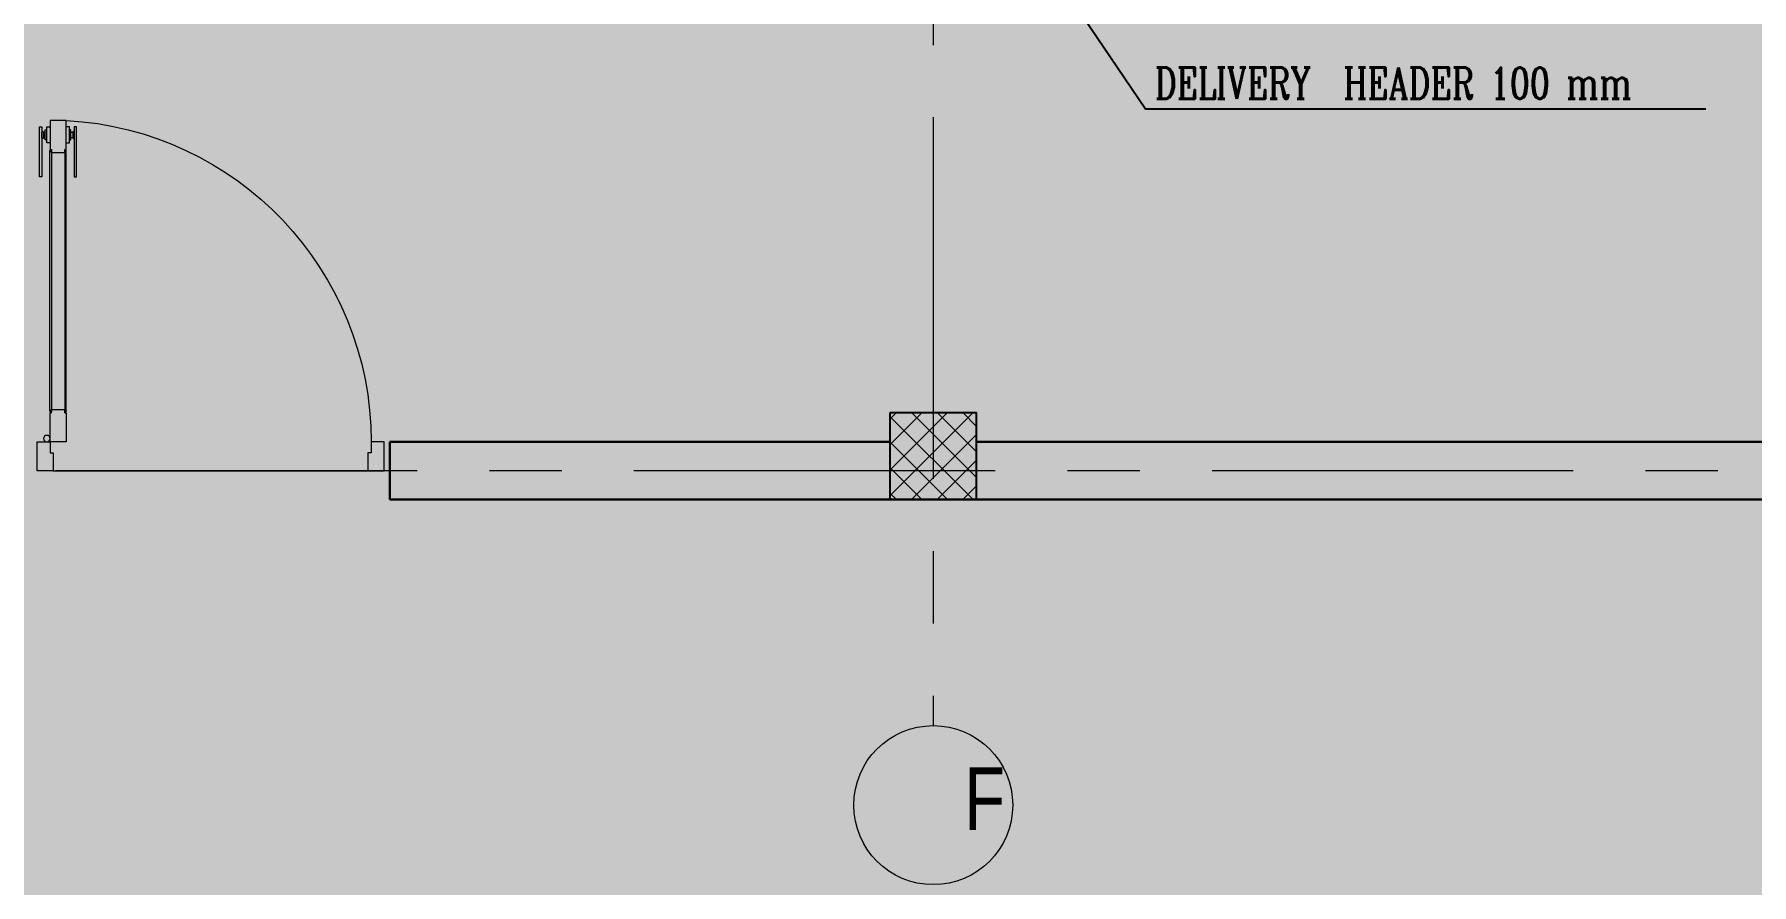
# Model space of a CAD drawing. Extents: x 846 to 947, y 375 to 797.
# Drawn here: x 849.46 to 855.41, y 401.85 to 404.79 of the extents above; entities that cross this region are included whole.
import ezdxf

# ---------------------------------------------------------------- set-up
doc = ezdxf.new("R2010")
doc.units = 0
doc.header["$MEASUREMENT"] = 0
doc.linetypes.add('CENTERX2', pattern=[4, 2.5, -0.5, 0.5, -0.5])
doc.layers.get('0').update_dxf_attribs({"color": 252, "linetype": 'CONTINUOUS', "lineweight": 30})
for name, color, linetype, lineweight in [('axis', 252, 'CENTERX2', 5), ('axis no.', 11, 'CONTINUOUS', 20), ('Column', 252, 'CONTINUOUS', 25), ('Dim int', 252, 'CONTINUOUS', 5), ('DOOR', 252, 'CONTINUOUS', 9), ('hatch', 252, 'CONTINUOUS', 9), ('P-TEXT', 1, 'CONTINUOUS', 25), ('Wall', 252, 'CONTINUOUS', 30)]:
    doc.layers.add(name, color=color, linetype=linetype, lineweight=lineweight)
doc.styles.add('Annotative', font='arial.ttf', dxfattribs={"height": 0.25})
doc.styles.add('ROMANC', font='romanc', dxfattribs={"height": 250})
doc.styles.add('SOSA2', font='SOSA.shx', dxfattribs={"width": 0.8})
doc.dimstyles.new('Structural Dim', dxfattribs={"dimtxt": 0.25, "dimasz": 0.1, "dimexe": 0.1, "dimexo": 0.0625, "dimgap": 0.09, "dimtad": 1, "dimdec": 4, "dimzin": 0, "dimdsep": 46, "dimtxsty": 'Annotative', "dimblk": 'ARCHTICK', "dimcen": 0.1, "dimdle": 0.05, "dimadec": 0, "dimazin": 0, "dimtfac": 1, "dimtdec": 4, "dimtofl": 0, "dimtmove": 1, "dimatfit": 2, "dimldrblk": 'ARCHTICK', "dimfxl": 0.1, "dimfxlon": 1, "dimtolj": 1, "dimtzin": 0, "dimarcsym": 0})

# ---------------------------------------------------------------- blocks, each defined once
blk = doc.blocks.new('d999')
at = {"layer": 'DOOR', "color": 252}
for p, q in [((254.7802, 80.9565), (253.8803, 80.9565)), ((253.8803, 80.9515), (254.7802, 80.9515)), ((253.8803, 80.9049), (254.7802, 80.9049)), ((254.7802, 80.8999), (253.8803, 80.8999))]:
    blk.add_line(p, q, dxfattribs=at)
at = {"layer": 'DOOR', "color": 251}
blk.add_line((254.9857, 80.9449), (254.9857, 79.856), dxfattribs=at)
at = {"layer": 'DOOR', "color": 1}
for points in [[(253.9693, 80.9844), (253.9693, 80.9924), (253.797, 80.9924), (253.797, 80.9844)], [(253.8148, 80.9727), (253.8148, 80.9791), (253.835, 80.9791), (253.835, 80.9727)], [(253.9693, 80.8721), (253.9693, 80.864), (253.797, 80.864), (253.797, 80.8721)], [(253.8148, 80.8838), (253.8148, 80.8773), (253.835, 80.8773), (253.835, 80.8838)]]:
    blk.add_lwpolyline(points, close=True, dxfattribs=at)
at = {"layer": 'DOOR', "color": 5}
for points in [[(254.9857, 81.0004), (254.8857, 81.0004), (254.8857, 80.956), (254.9236, 80.956), (254.9236, 80.9449), (254.9857, 80.9449)], [(253.8747, 80.9515), (253.8858, 80.9515), (253.8858, 80.9049), (253.8747, 80.9049), (253.8747, 80.9004), (253.7747, 80.9004), (253.7747, 80.9004), (253.7747, 80.956), (253.8747, 80.956)], [(254.7857, 80.9515), (254.7746, 80.9515), (254.7746, 80.9049), (254.7857, 80.9049), (254.7857, 80.9004), (254.8857, 80.9004), (254.8857, 80.9004), (254.8857, 80.956), (254.7857, 80.956)], [(254.9857, 79.8004), (254.8857, 79.8004), (254.8857, 79.845), (254.9236, 79.845), (254.9236, 79.8561), (254.9857, 79.856)]]:
    blk.add_lwpolyline(points, close=True, dxfattribs=at)
at = {"layer": 'DOOR', "color": 1}
for points in [[(253.8525, 80.956), (253.8525, 80.9671), (253.797, 80.9671), (253.797, 80.956)], [(253.8421, 80.9671), (253.8421, 80.9727), (253.8076, 80.9727), (253.8076, 80.9671)], [(253.8421, 80.8893), (253.8421, 80.8838), (253.8076, 80.8838), (253.8076, 80.8893)]]:
    blk.add_lwpolyline(points, dxfattribs=at)
for points in [[(253.8151, 80.9844, 1), (253.8151, 80.9791), (253.8151, 80.9791), (253.8347, 80.9791), (253.8347, 80.9791, 1), (253.8347, 80.9844), (253.8347, 80.9844)], [(253.8151, 80.8721, -1), (253.8151, 80.8773), (253.8151, 80.8773), (253.8347, 80.8773), (253.8347, 80.8773, -1), (253.8347, 80.8721), (253.8347, 80.8721)]]:
    blk.add_lwpolyline(points, format="xyb", close=True, dxfattribs=at)
at = {"layer": 'DOOR', "color": 5}
for points in [[(253.8852, 80.9515), (253.8852, 80.9515, 1), (253.8753, 80.9515)], [(254.7752, 80.9515), (254.7752, 80.9515, -1), (254.7852, 80.9515)], [(253.8852, 80.9049), (253.8852, 80.9049, -1), (253.8753, 80.9049)], [(254.7752, 80.9049), (254.7752, 80.9049, 1), (254.7852, 80.9049)]]:
    blk.add_lwpolyline(points, format="xyb", close=True, dxfattribs=at)
blk.add_lwpolyline([(253.8525, 80.9004), (253.8525, 80.8893), (253.797, 80.8893), (253.797, 80.9004)], dxfattribs=at)
blk.add_circle((254.8746, 80.9671), 0.0111, dxfattribs=at)
at = {"layer": 'DOOR', "color": 252}
blk.add_arc((254.8867, 80.9585), 1.1135, 182.98945, 269.94808, dxfattribs=at)
blk = doc.blocks.new('A$C70B11741')
at = {"layer": 'hatch'}
h = blk.add_hatch(dxfattribs=at)
h.set_pattern_fill('ANSI37', color=0, scale=0.5, angle=90.00004, style=0)
h.set_pattern_definition([(135.000035, (-915.2045, -309.26087), (-0.0441941467, -0.044194201), []), (225.000035, (-915.2045, -309.26087), (0.044194201, -0.0441941467), [])])
h.paths.add_polyline_path([(-3.55, -10.3), (-3.55, -10.5), (-3.35, -10.5), (-3.35, -10.3)])
h.paths.add_polyline_path([(-3.65, -10.3), (-3.65, -10.5), (-3.55, -10.5), (-3.55, -10.3)])
h.paths.add_polyline_path([(-3.65, -10.5), (-3.65, -10.6), (-3.55, -10.6), (-3.55, -10.5)])
h.paths.add_polyline_path([(-3.55, -10.5), (-3.55, -10.6), (-3.35, -10.6), (-3.35, -10.5)])
at = {"layer": 'axis', "color": 0, "ltscale": 0.5}
for p, q in [((-3.5, 0.7218), (-3.5, -11.3812)), ((0.7146, -10.5), (-7.8302, -10.5))]:
    blk.add_line(p, q, dxfattribs=at)
at = {"layer": 'axis', "color": 0, "ltscale": 2}
blk.add_circle((-3.5, -11.6561), 0.2749, dxfattribs=at)
at = {"layer": 'Column', "color": 0}
blk.add_lwpolyline([(-3.65, -10.3), (-3.65, -10.6), (-3.35, -10.6), (-3.35, -10.3)], close=True, dxfattribs=at)
at = {"layer": 'Wall', "color": 0}
for p in [(-5.38, -10.4), (0, -10.6)]:
    blk.add_line(p, (-5.38, -10.6), dxfattribs=at)
for points in [[(-3.65, -10.4), (-5.38, -10.4)], [(-0.3, -10.4), (-3.35, -10.4)]]:
    blk.add_lwpolyline(points, dxfattribs=at)
at = {"layer": 'Dim int', "color": 0, "xscale": -1, "rotation": 90}
blk.add_blockref('d999', (74.4004, 244.4857), dxfattribs=at)
at = {"layer": 'axis no.', "color": 0, "ltscale": 0.01, "style": 'SOSA2', "width": 0.8}
blk.add_text('F', height=0.2166, dxfattribs=at).set_placement((-3.3928, -11.7422))
blk = doc.blocks.new('_ArchTick')
at = {"color": 0, "linetype": 'ByBlock', "const_width": 0.15}
blk.add_lwpolyline([(-0.5, -0.5), (0.5, 0.5)], dxfattribs=at)

msp = doc.modelspace()

# ---------------------------------------------------------------- block references
at = {"layer": 'axis', "color": 252, "ltscale": 0.3}
msp.add_blockref('A$C70B11741', (856.0746, 413.7766), dxfattribs=at)

# ---------------------------------------------------------------- texts
at = {"layer": 'P-TEXT', "color": 41, "style": 'ROMANC', "width": 0.75}
msp.add_text('DELIVERY  HEADER 100 mm', height=0.108, rotation=359.99973, dxfattribs=at).set_placement((853.3409, 404.5626))

# ---------------------------------------------------------------- leaders
at = {"layer": 'P-TEXT', "color": 41}
msp.add_leader([(852.7332, 405.3786), (853.3096, 404.5272), (855.2481, 404.5272)], dimstyle='Structural Dim', override={"dimasz": 500, "dimtad": 0, "dimldrblk": 'DotSmall'}, dxfattribs=at)

doc.saveas('drawing.dxf')
